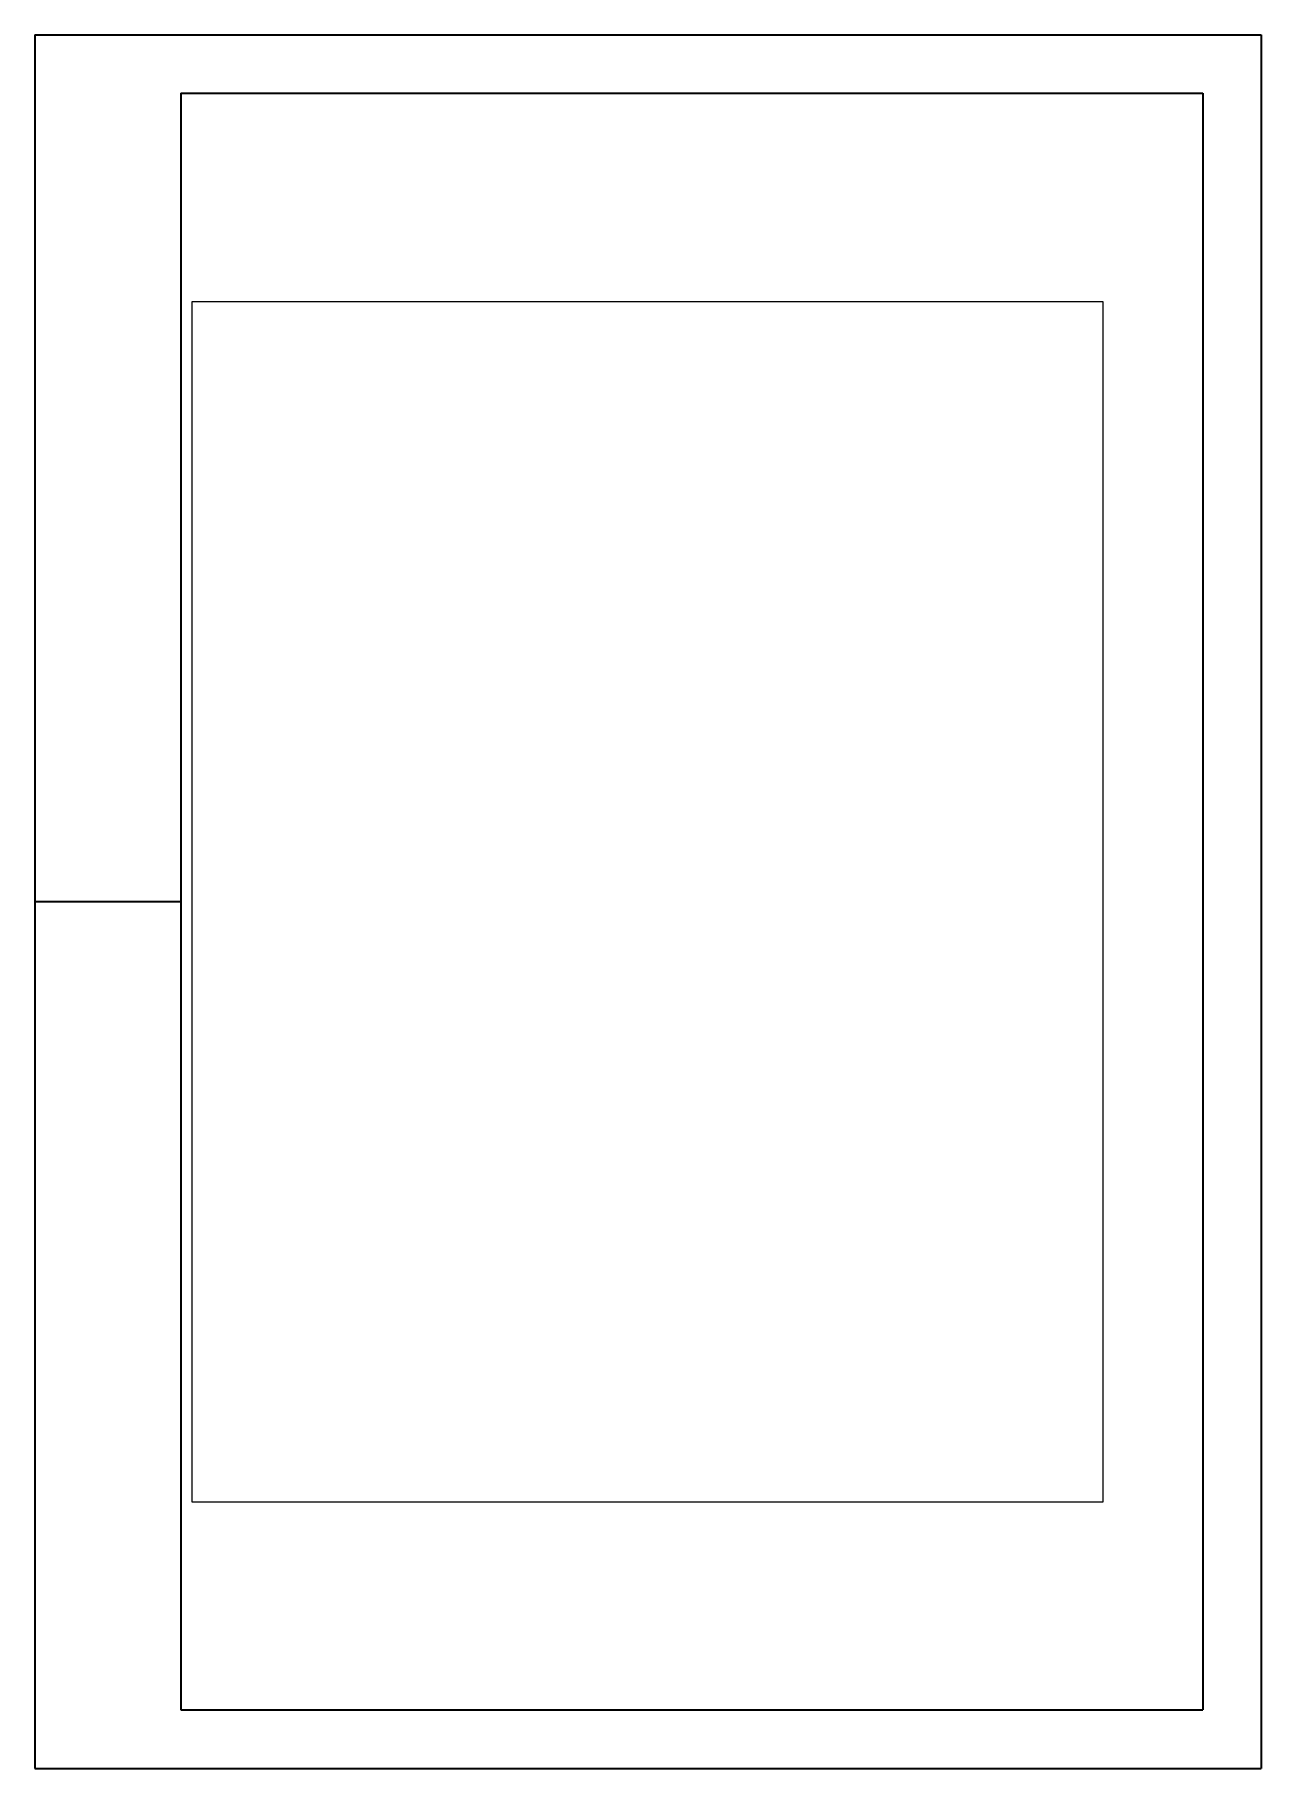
# Paper-space layout 'Layout1' of a CAD drawing. Header units: millimetres. Extents: x -185 to 5065, y -498 to 6927.
# The model-space entities are those that its viewports show. They can reach past a viewport. Long polylines and large blocks are cut down to what shows.
import ezdxf

# ---------------------------------------------------------------- set-up
doc = ezdxf.new("R2010")
doc.units = ezdxf.units.MM
doc.header["$LTSCALE"] = 50
doc.layers.add('1-FORMATO', color=5, linetype='Continuous')
doc.layers.add('9-LAYOUT', color=8, linetype='Continuous')
doc.styles.get("Standard").update_dxf_attribs({"font": 'sanss___.ttf'})
doc.dimstyles.new('ISO-25', dxfattribs={"dimscale": 25, "dimtxt": 2.5, "dimasz": 2.5, "dimexe": 1.25, "dimexo": 0.625, "dimtad": 1, "dimtxsty": 'Standard', "dimblk": 'ARCHTICK', "dimcen": 2.5, "dimclrt": 2, "dimadec": 0, "dimazin": 0, "dimtfac": 1, "dimtmove": 0, "dimatfit": 3, "dimfxl": 0, "dimarcsym": 0})

# ---------------------------------------------------------------- blocks, each defined once
blk = doc.blocks.new('A4')
at = {"layer": '1-FORMATO', "color": 1}
for p, q in [((0, 297), (0, 0)), ((0, 297), (210, 297)), ((210, 297), (210, 0)), ((0, 148.5), (25, 148.5)), ((0, 0), (210, 0))]:
    blk.add_line(p, q, dxfattribs=at)
at = {"layer": '1-FORMATO'}
for p, q in [((25, 287), (200, 287)), ((25, 287), (25, 10)), ((200, 287), (200, 10)), ((25, 10), (200, 10))]:
    blk.add_line(p, q, dxfattribs=at)
blk = doc.blocks.new('_ArchTick')
at = {"color": 0, "linetype": 'ByBlock', "const_width": 0.15}
blk.add_lwpolyline([(-0.5, -0.5), (0.5, 0.5)], dxfattribs=at)
blk = doc.blocks.new('*D300')
at = {"layer": '9-LAYOUT', "color": 0, "lineweight": -2}
for p, q in [((-499.53, -115.63), (-499.53, -584.64)), ((500.47, -115.63), (500.47, -584.64)), ((-499.53, -553.39), (500.47, -553.39))]:
    blk.add_line(p, q, dxfattribs=at)
at = {"layer": 'Defpoints', "color": 0}
for p in [(-499.53, -100), (500.47, -100), (500.47, -553.39)]:
    blk.add_point(p, dxfattribs=at)
at = {"layer": '9-LAYOUT', "color": 0, "lineweight": -2, "xscale": 62.5, "yscale": 62.5, "zscale": 62.5, "rotation": 180}
blk.add_blockref('_ArchTick', (-499.53, -553.39), dxfattribs=at)
at = {"layer": '9-LAYOUT', "color": 0, "lineweight": -2, "xscale": 62.5, "yscale": 62.5, "zscale": 62.5}
blk.add_blockref('_ArchTick', (500.47, -553.39), dxfattribs=at)
at = {"layer": '9-LAYOUT', "color": 2, "insert": (0.47, -505.57), "char_height": 62.5, "attachment_point": 5}
blk.add_mtext('1000', dxfattribs=at)

msp = doc.modelspace()

# ---------------------------------------------------------------- dimensions: what is measured, and where the dimension line sits
at = {"layer": '9-LAYOUT'}
dim = msp.add_linear_dim(base=(500.475, -553.388), p1=(-499.525, -100), p2=(500.475, -100), dimstyle='ISO-25', dxfattribs=at)
dim.commit()
dim.dimension.update_dxf_attribs({"geometry": '*D300', "text_midpoint": (0.475, -505.57)})

psp = doc.layouts.get("Layout1")

# ---------------------------------------------------------------- block references
at = {"xscale": 25, "yscale": 25, "zscale": 25}
psp.add_blockref('A4', (-185.2, -498.4), dxfattribs=at)

# ---------------------------------------------------------------- viewports
at = {"layer": '0'}
psp.add_viewport(center=(2437.5, 3212.5), size=(3900, 5140), view_center_point=(210, 148.5), view_height=569.5831, dxfattribs=at)

doc.saveas('drawing.dxf')
